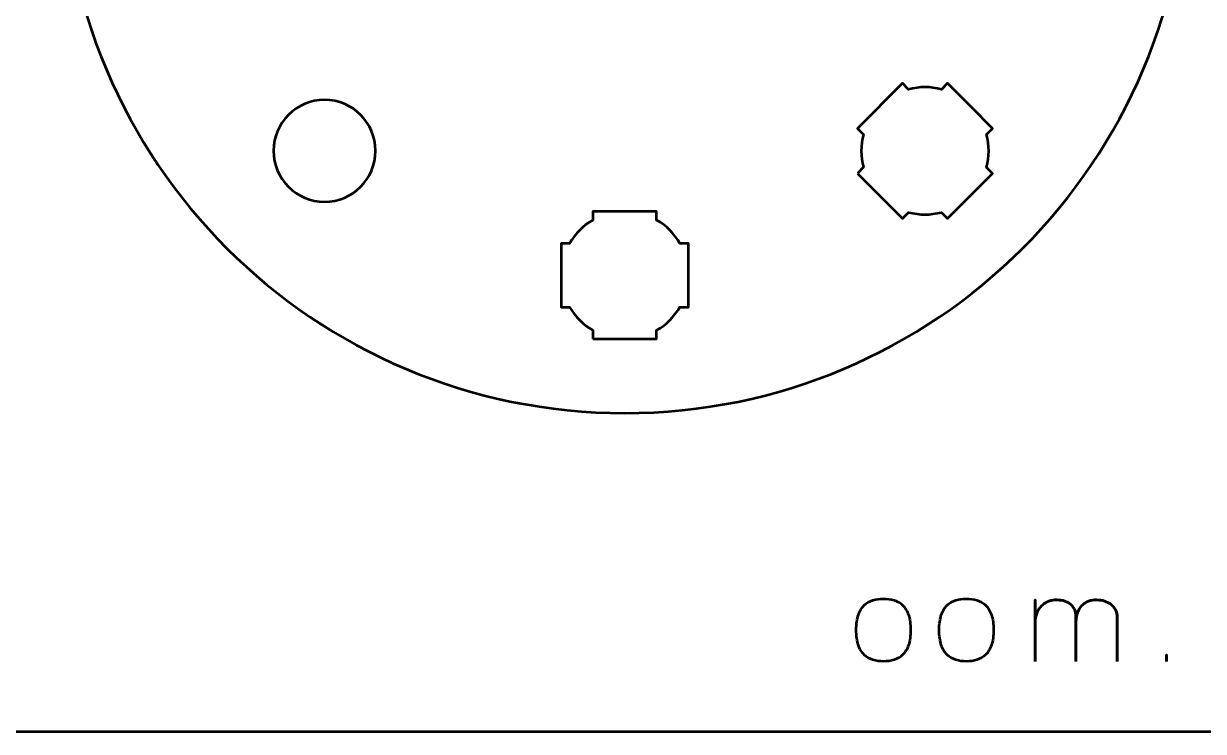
# Model space of a CAD drawing. Header units: centimetres. Extents: x -21 to 0, y -29.7 to 0.
# Drawn here: x -14.73 to -9.17, y -29.7 to -26.36 of the extents above; entities that cross this region are included whole.
import ezdxf

# ---------------------------------------------------------------- set-up
doc = ezdxf.new("R2010")
doc.units = ezdxf.units.CM
doc.header["$MEASUREMENT"] = 0
doc.layers.add('Layer 1', color=7, linetype='Continuous')

msp = doc.modelspace()

# ---------------------------------------------------------------- linework, layer by layer
at = {"layer": 'Layer 1', "color": 1, "lineweight": 53}
msp.add_open_spline([(-21.00003, -29.19995), (-21.00003, -29.19995), (-21.00003, -1.69992), (-21.00003, -1.69992), (-21.00003, -1.69992), (-21.00003, -1.61709), (-20.93286, -1.54992), (-20.85003, -1.54992), (-20.85003, -1.54992), (-20.7672, -1.54992), (-20.70003, -1.48275), (-20.70003, -1.39992), (-20.70003, -1.39992), (-20.70003, -1.31709), (-20.7672, -1.24992), (-20.85003, -1.24992), (-20.85003, -1.24992), (-20.93286, -1.24992), (-21.00003, -1.18275), (-21.00003, -1.09992), (-21.00003, -1.09992), (-21.00003, -1.09992), (-21.00003, -0.49992), (-21.00003, -0.49992), (-21.00003, -0.49992), (-21.00003, -0.22295), (-20.77694, 0.00004), (-20.49994, 0.00004), (-20.49994, 0.00004), (-20.49994, 0.00004), (-0.50008, 0.00004), (-0.50008, 0.00004), (-0.50008, 0.00004), (-0.22294, 0.00004), (0.00002, -0.22295), (0.00002, -0.49992), (0.00002, -0.49992), (0.00002, -0.49992), (0.00002, -29.19995), (0.00002, -29.19995), (0.00002, -29.19995), (0.00002, -29.47695), (-0.22294, -29.70004), (-0.50008, -29.70004), (-0.50008, -29.70004), (-0.50008, -29.70004), (-20.49994, -29.70004), (-20.49994, -29.70004), (-20.49994, -29.70004), (-20.77694, -29.70004), (-21.00003, -29.47695), (-21.00003, -29.19995)], degree=3, knots=[0, 0, 0, 0, 0.0769231, 0.0769231, 0.0769231, 0.0769231, 0.1538462, 0.1538462, 0.1538462, 0.1538462, 0.2307692, 0.2307692, 0.2307692, 0.2307692, 0.3076923, 0.3076923, 0.3076923, 0.3076923, 0.3846154, 0.3846154, 0.3846154, 0.3846154, 0.4615385, 0.4615385, 0.4615385, 0.4615385, 0.5384615, 0.5384615, 0.5384615, 0.5384615, 0.6153846, 0.6153846, 0.6153846, 0.6153846, 0.6923077, 0.6923077, 0.6923077, 0.6923077, 0.7692308, 0.7692308, 0.7692308, 0.7692308, 0.8461538, 0.8461538, 0.8461538, 0.8461538, 0.9230769, 0.9230769, 0.9230769, 0.9230769, 1, 1, 1, 1], dxfattribs=at)
at = {"layer": 'Layer 1', "color": 3, "lineweight": 53}
msp.add_open_spline([(-11.89998, -22.9), (-10.43665, -22.9), (-9.24998, -24.08667), (-9.24998, -25.55), (-9.24998, -25.55), (-9.24998, -27.01333), (-10.43665, -28.2), (-11.89998, -28.2), (-11.89998, -28.2), (-13.36331, -28.2), (-14.54998, -27.01333), (-14.54998, -25.55), (-14.54998, -25.55), (-14.54998, -24.08667), (-13.36331, -22.9), (-11.89998, -22.9)], degree=3, knots=[0, 0, 0, 0, 0.25, 0.25, 0.25, 0.25, 0.5, 0.5, 0.5, 0.5, 0.75, 0.75, 0.75, 0.75, 1, 1, 1, 1], dxfattribs=at)
at = {"layer": 'Layer 1', "lineweight": 53}
for points, knots in [([(-10.80401, -27.07025), (-10.80401, -27.07025), (-10.77558, -27.04182), (-10.77558, -27.04182), (-10.77558, -27.04182), (-10.78915, -26.99102), (-10.78913, -26.93735), (-10.77557, -26.88655), (-10.77557, -26.88655), (-10.77557, -26.88655), (-10.80401, -26.85812), (-10.80401, -26.85812), (-10.80401, -26.85812), (-10.80401, -26.85812), (-10.59187, -26.64598), (-10.59187, -26.64598), (-10.59187, -26.64598), (-10.59187, -26.64598), (-10.56346, -26.6744), (-10.56346, -26.6744), (-10.56346, -26.6744), (-10.51264, -26.66083), (-10.45895, -26.6608), (-10.40811, -26.67435), (-10.40811, -26.67435), (-10.40811, -26.67435), (-10.37974, -26.64598), (-10.37974, -26.64598), (-10.37974, -26.64598), (-10.37974, -26.64598), (-10.27692, -26.74881), (-10.27692, -26.74881), (-10.27692, -26.74881), (-10.27692, -26.74881), (-10.27358, -26.75206), (-10.27358, -26.75206), (-10.27358, -26.75206), (-10.27358, -26.75206), (-10.27035, -26.75538), (-10.27035, -26.75538), (-10.27035, -26.75538), (-10.27035, -26.75538), (-10.16761, -26.85812), (-10.16761, -26.85812), (-10.16761, -26.85812), (-10.16761, -26.85812), (-10.19594, -26.88645), (-10.19594, -26.88645), (-10.19594, -26.88645), (-10.18235, -26.9373), (-10.18235, -26.99105), (-10.19594, -27.04192), (-10.19594, -27.04192), (-10.19594, -27.04192), (-10.16761, -27.07025), (-10.16761, -27.07025), (-10.16761, -27.07025), (-10.16761, -27.07025), (-10.26893, -27.17156), (-10.26893, -27.17156), (-10.26893, -27.17156), (-10.26893, -27.17156), (-10.27358, -27.17633), (-10.27358, -27.17633), (-10.27358, -27.17633), (-10.27358, -27.17633), (-10.27836, -27.181), (-10.27836, -27.181), (-10.27836, -27.181), (-10.27836, -27.181), (-10.37974, -27.28238), (-10.37974, -27.28238), (-10.37974, -27.28238), (-10.37974, -27.28238), (-10.4081, -27.25402), (-10.4081, -27.25402), (-10.4081, -27.25402), (-10.45894, -27.26759), (-10.51266, -27.26758), (-10.56348, -27.25399), (-10.56348, -27.25399), (-10.56348, -27.25399), (-10.59187, -27.28238), (-10.59187, -27.28238), (-10.59187, -27.28238), (-10.59187, -27.28238), (-10.80401, -27.07025), (-10.80401, -27.07025)], [0, 0, 0, 0, 0.0454545, 0.0454545, 0.0454545, 0.0454545, 0.0909091, 0.0909091, 0.0909091, 0.0909091, 0.1363636, 0.1363636, 0.1363636, 0.1363636, 0.1818182, 0.1818182, 0.1818182, 0.1818182, 0.2272727, 0.2272727, 0.2272727, 0.2272727, 0.2727273, 0.2727273, 0.2727273, 0.2727273, 0.3181818, 0.3181818, 0.3181818, 0.3181818, 0.3636364, 0.3636364, 0.3636364, 0.3636364, 0.4090909, 0.4090909, 0.4090909, 0.4090909, 0.4545455, 0.4545455, 0.4545455, 0.4545455, 0.5, 0.5, 0.5, 0.5, 0.5454545, 0.5454545, 0.5454545, 0.5454545, 0.5909091, 0.5909091, 0.5909091, 0.5909091, 0.6363636, 0.6363636, 0.6363636, 0.6363636, 0.6818182, 0.6818182, 0.6818182, 0.6818182, 0.7272727, 0.7272727, 0.7272727, 0.7272727, 0.7727273, 0.7727273, 0.7727273, 0.7727273, 0.8181818, 0.8181818, 0.8181818, 0.8181818, 0.8636364, 0.8636364, 0.8636364, 0.8636364, 0.9090909, 0.9090909, 0.9090909, 0.9090909, 0.9545455, 0.9545455, 0.9545455, 0.9545455, 1, 1, 1, 1]), ([(-13.31421, -26.7242), (-13.18169, -26.7242), (-13.07421, -26.83168), (-13.07421, -26.9642), (-13.07421, -26.9642), (-13.07421, -27.09673), (-13.18169, -27.2042), (-13.31421, -27.2042), (-13.31421, -27.2042), (-13.44674, -27.2042), (-13.55421, -27.09673), (-13.55421, -26.9642), (-13.55421, -26.9642), (-13.55421, -26.83168), (-13.44674, -26.7242), (-13.31421, -26.7242)], [0, 0, 0, 0, 0.25, 0.25, 0.25, 0.25, 0.5, 0.5, 0.5, 0.5, 0.75, 0.75, 0.75, 0.75, 1, 1, 1, 1]), ([(-12.04997, -27.85006), (-12.04997, -27.85006), (-12.04997, -27.80988), (-12.04997, -27.80988), (-12.04997, -27.80988), (-12.09551, -27.78355), (-12.13347, -27.7456), (-12.15982, -27.70007), (-12.15982, -27.70007), (-12.15982, -27.70007), (-12.19997, -27.70007), (-12.19997, -27.70007), (-12.19997, -27.70007), (-12.19997, -27.70007), (-12.19997, -27.55155), (-12.19997, -27.55155), (-12.19997, -27.55155), (-12.19997, -27.55155), (-12.19999, -27.55), (-12.19999, -27.55), (-12.19999, -27.55), (-12.19999, -27.55), (-12.19997, -27.54845), (-12.19997, -27.54845), (-12.19997, -27.54845), (-12.19997, -27.54845), (-12.19997, -27.40006), (-12.19997, -27.40006), (-12.19997, -27.40006), (-12.19997, -27.40006), (-12.15987, -27.40006), (-12.15987, -27.40006), (-12.15987, -27.40006), (-12.13352, -27.35449), (-12.09553, -27.31649), (-12.04997, -27.29013), (-12.04997, -27.29013), (-12.04997, -27.29013), (-12.04997, -27.25005), (-12.04997, -27.25005), (-12.04997, -27.25005), (-12.04997, -27.25005), (-11.90463, -27.25005), (-11.90463, -27.25005), (-11.90463, -27.25005), (-11.90463, -27.25005), (-11.89999, -27.24999), (-11.89999, -27.24999), (-11.89999, -27.24999), (-11.89999, -27.24999), (-11.89534, -27.25005), (-11.89534, -27.25005), (-11.89534, -27.25005), (-11.89534, -27.25005), (-11.74996, -27.25005), (-11.74996, -27.25005), (-11.74996, -27.25005), (-11.74996, -27.25005), (-11.74996, -27.29013), (-11.74996, -27.29013), (-11.74996, -27.29013), (-11.70439, -27.31649), (-11.66642, -27.35449), (-11.64008, -27.40006), (-11.64008, -27.40006), (-11.64008, -27.40006), (-11.59996, -27.40006), (-11.59996, -27.40006), (-11.59996, -27.40006), (-11.59996, -27.40006), (-11.59996, -27.70007), (-11.59996, -27.70007), (-11.59996, -27.70007), (-11.59996, -27.70007), (-11.64013, -27.70007), (-11.64013, -27.70007), (-11.64013, -27.70007), (-11.66647, -27.7456), (-11.70443, -27.78355), (-11.74996, -27.80988), (-11.74996, -27.80988), (-11.74996, -27.80988), (-11.74996, -27.85006), (-11.74996, -27.85006), (-11.74996, -27.85006), (-11.74996, -27.85006), (-12.04997, -27.85006), (-12.04997, -27.85006)], [0, 0, 0, 0, 0.0454545, 0.0454545, 0.0454545, 0.0454545, 0.0909091, 0.0909091, 0.0909091, 0.0909091, 0.1363636, 0.1363636, 0.1363636, 0.1363636, 0.1818182, 0.1818182, 0.1818182, 0.1818182, 0.2272727, 0.2272727, 0.2272727, 0.2272727, 0.2727273, 0.2727273, 0.2727273, 0.2727273, 0.3181818, 0.3181818, 0.3181818, 0.3181818, 0.3636364, 0.3636364, 0.3636364, 0.3636364, 0.4090909, 0.4090909, 0.4090909, 0.4090909, 0.4545455, 0.4545455, 0.4545455, 0.4545455, 0.5, 0.5, 0.5, 0.5, 0.5454545, 0.5454545, 0.5454545, 0.5454545, 0.5909091, 0.5909091, 0.5909091, 0.5909091, 0.6363636, 0.6363636, 0.6363636, 0.6363636, 0.6818182, 0.6818182, 0.6818182, 0.6818182, 0.7272727, 0.7272727, 0.7272727, 0.7272727, 0.7727273, 0.7727273, 0.7727273, 0.7727273, 0.8181818, 0.8181818, 0.8181818, 0.8181818, 0.8636364, 0.8636364, 0.8636364, 0.8636364, 0.9090909, 0.9090909, 0.9090909, 0.9090909, 0.9545455, 0.9545455, 0.9545455, 0.9545455, 1, 1, 1, 1])]:
    msp.add_open_spline(points, degree=3, knots=knots, dxfattribs=at)
at = {"layer": 'Layer 1', "color": 5, "lineweight": 53}
for points, knots in [([(-10.68155, -29.36991), (-10.66377, -29.37), (-10.64722, -29.36775), (-10.63179, -29.36295), (-10.63179, -29.36295), (-10.61636, -29.35815), (-10.60272, -29.35016), (-10.59106, -29.33896), (-10.59106, -29.33896), (-10.5793, -29.32777), (-10.57018, -29.31262), (-10.5635, -29.29343), (-10.5635, -29.29343), (-10.55691, -29.27434), (-10.55353, -29.25054), (-10.55343, -29.22203), (-10.55343, -29.22203), (-10.55353, -29.19363), (-10.55691, -29.16992), (-10.5635, -29.15092), (-10.5635, -29.15092), (-10.57018, -29.13192), (-10.5793, -29.11677), (-10.59106, -29.10558), (-10.59106, -29.10558), (-10.60272, -29.09448), (-10.61636, -29.08648), (-10.63179, -29.08168), (-10.63179, -29.08168), (-10.64722, -29.07689), (-10.66377, -29.07463), (-10.68155, -29.07472), (-10.68155, -29.07472), (-10.69914, -29.07463), (-10.7157, -29.07689), (-10.73113, -29.08168), (-10.73113, -29.08168), (-10.74655, -29.08648), (-10.7601, -29.09448), (-10.77186, -29.10558), (-10.77186, -29.10558), (-10.78362, -29.11677), (-10.79284, -29.13192), (-10.79951, -29.15092), (-10.79951, -29.15092), (-10.80619, -29.16992), (-10.80958, -29.19363), (-10.80967, -29.22203), (-10.80967, -29.22203), (-10.80958, -29.25054), (-10.80619, -29.27434), (-10.79951, -29.29343), (-10.79951, -29.29343), (-10.79284, -29.31262), (-10.78362, -29.32777), (-10.77186, -29.33896), (-10.77186, -29.33896), (-10.7601, -29.35016), (-10.74655, -29.35815), (-10.73113, -29.36295), (-10.73113, -29.36295), (-10.7157, -29.36775), (-10.69914, -29.37), (-10.68155, -29.36991)], [0, 0, 0, 0, 0.0625, 0.0625, 0.0625, 0.0625, 0.125, 0.125, 0.125, 0.125, 0.1875, 0.1875, 0.1875, 0.1875, 0.25, 0.25, 0.25, 0.25, 0.3125, 0.3125, 0.3125, 0.3125, 0.375, 0.375, 0.375, 0.375, 0.4375, 0.4375, 0.4375, 0.4375, 0.5, 0.5, 0.5, 0.5, 0.5625, 0.5625, 0.5625, 0.5625, 0.625, 0.625, 0.625, 0.625, 0.6875, 0.6875, 0.6875, 0.6875, 0.75, 0.75, 0.75, 0.75, 0.8125, 0.8125, 0.8125, 0.8125, 0.875, 0.875, 0.875, 0.875, 0.9375, 0.9375, 0.9375, 0.9375, 1, 1, 1, 1]), ([(-10.68155, -29.36991), (-10.66377, -29.37), (-10.64722, -29.36775), (-10.63179, -29.36295), (-10.63179, -29.36295), (-10.61636, -29.35815), (-10.60272, -29.35016), (-10.59106, -29.33896), (-10.59106, -29.33896), (-10.5793, -29.32777), (-10.57018, -29.31262), (-10.5635, -29.29343), (-10.5635, -29.29343), (-10.55691, -29.27434), (-10.55353, -29.25054), (-10.55343, -29.22203), (-10.55343, -29.22203), (-10.55353, -29.19363), (-10.55691, -29.16992), (-10.5635, -29.15092), (-10.5635, -29.15092), (-10.57018, -29.13192), (-10.5793, -29.11677), (-10.59106, -29.10558), (-10.59106, -29.10558), (-10.60272, -29.09448), (-10.61636, -29.08648), (-10.63179, -29.08168), (-10.63179, -29.08168), (-10.64722, -29.07689), (-10.66377, -29.07463), (-10.68155, -29.07472), (-10.68155, -29.07472), (-10.69914, -29.07463), (-10.7157, -29.07689), (-10.73113, -29.08168), (-10.73113, -29.08168), (-10.74655, -29.08648), (-10.7601, -29.09448), (-10.77186, -29.10558), (-10.77186, -29.10558), (-10.78362, -29.11677), (-10.79284, -29.13192), (-10.79951, -29.15092), (-10.79951, -29.15092), (-10.80619, -29.16992), (-10.80958, -29.19363), (-10.80967, -29.22203), (-10.80967, -29.22203), (-10.80958, -29.25054), (-10.80619, -29.27434), (-10.79951, -29.29343), (-10.79951, -29.29343), (-10.79284, -29.31262), (-10.78362, -29.32777), (-10.77186, -29.33896), (-10.77186, -29.33896), (-10.7601, -29.35016), (-10.74655, -29.35815), (-10.73113, -29.36295), (-10.73113, -29.36295), (-10.7157, -29.36775), (-10.69914, -29.37), (-10.68155, -29.36991)], [0, 0, 0, 0, 0.0625, 0.0625, 0.0625, 0.0625, 0.125, 0.125, 0.125, 0.125, 0.1875, 0.1875, 0.1875, 0.1875, 0.25, 0.25, 0.25, 0.25, 0.3125, 0.3125, 0.3125, 0.3125, 0.375, 0.375, 0.375, 0.375, 0.4375, 0.4375, 0.4375, 0.4375, 0.5, 0.5, 0.5, 0.5, 0.5625, 0.5625, 0.5625, 0.5625, 0.625, 0.625, 0.625, 0.625, 0.6875, 0.6875, 0.6875, 0.6875, 0.75, 0.75, 0.75, 0.75, 0.8125, 0.8125, 0.8125, 0.8125, 0.875, 0.875, 0.875, 0.875, 0.9375, 0.9375, 0.9375, 0.9375, 1, 1, 1, 1]), ([(-10.29098, -29.36991), (-10.2732, -29.37), (-10.25665, -29.36775), (-10.24122, -29.36295), (-10.24122, -29.36295), (-10.22579, -29.35815), (-10.21215, -29.35016), (-10.20049, -29.33896), (-10.20049, -29.33896), (-10.18873, -29.32777), (-10.17961, -29.31262), (-10.17293, -29.29343), (-10.17293, -29.29343), (-10.16634, -29.27434), (-10.16296, -29.25054), (-10.16286, -29.22203), (-10.16286, -29.22203), (-10.16296, -29.19363), (-10.16634, -29.16992), (-10.17293, -29.15092), (-10.17293, -29.15092), (-10.17961, -29.13192), (-10.18873, -29.11677), (-10.20049, -29.10558), (-10.20049, -29.10558), (-10.21215, -29.09448), (-10.22579, -29.08648), (-10.24122, -29.08168), (-10.24122, -29.08168), (-10.25665, -29.07689), (-10.2732, -29.07463), (-10.29098, -29.07472), (-10.29098, -29.07472), (-10.30857, -29.07463), (-10.32513, -29.07689), (-10.34056, -29.08168), (-10.34056, -29.08168), (-10.35598, -29.08648), (-10.36953, -29.09448), (-10.38129, -29.10558), (-10.38129, -29.10558), (-10.39305, -29.11677), (-10.40227, -29.13192), (-10.40894, -29.15092), (-10.40894, -29.15092), (-10.41562, -29.16992), (-10.41901, -29.19363), (-10.4191, -29.22203), (-10.4191, -29.22203), (-10.41901, -29.25054), (-10.41562, -29.27434), (-10.40894, -29.29343), (-10.40894, -29.29343), (-10.40227, -29.31262), (-10.39305, -29.32777), (-10.38129, -29.33896), (-10.38129, -29.33896), (-10.36953, -29.35016), (-10.35598, -29.35815), (-10.34056, -29.36295), (-10.34056, -29.36295), (-10.32513, -29.36775), (-10.30857, -29.37), (-10.29098, -29.36991)], [0, 0, 0, 0, 0.0625, 0.0625, 0.0625, 0.0625, 0.125, 0.125, 0.125, 0.125, 0.1875, 0.1875, 0.1875, 0.1875, 0.25, 0.25, 0.25, 0.25, 0.3125, 0.3125, 0.3125, 0.3125, 0.375, 0.375, 0.375, 0.375, 0.4375, 0.4375, 0.4375, 0.4375, 0.5, 0.5, 0.5, 0.5, 0.5625, 0.5625, 0.5625, 0.5625, 0.625, 0.625, 0.625, 0.625, 0.6875, 0.6875, 0.6875, 0.6875, 0.75, 0.75, 0.75, 0.75, 0.8125, 0.8125, 0.8125, 0.8125, 0.875, 0.875, 0.875, 0.875, 0.9375, 0.9375, 0.9375, 0.9375, 1, 1, 1, 1]), ([(-10.29098, -29.36991), (-10.2732, -29.37), (-10.25665, -29.36775), (-10.24122, -29.36295), (-10.24122, -29.36295), (-10.22579, -29.35815), (-10.21215, -29.35016), (-10.20049, -29.33896), (-10.20049, -29.33896), (-10.18873, -29.32777), (-10.17961, -29.31262), (-10.17293, -29.29343), (-10.17293, -29.29343), (-10.16634, -29.27434), (-10.16296, -29.25054), (-10.16286, -29.22203), (-10.16286, -29.22203), (-10.16296, -29.19363), (-10.16634, -29.16992), (-10.17293, -29.15092), (-10.17293, -29.15092), (-10.17961, -29.13192), (-10.18873, -29.11677), (-10.20049, -29.10558), (-10.20049, -29.10558), (-10.21215, -29.09448), (-10.22579, -29.08648), (-10.24122, -29.08168), (-10.24122, -29.08168), (-10.25665, -29.07689), (-10.2732, -29.07463), (-10.29098, -29.07472), (-10.29098, -29.07472), (-10.30857, -29.07463), (-10.32513, -29.07689), (-10.34056, -29.08168), (-10.34056, -29.08168), (-10.35598, -29.08648), (-10.36953, -29.09448), (-10.38129, -29.10558), (-10.38129, -29.10558), (-10.39305, -29.11677), (-10.40227, -29.13192), (-10.40894, -29.15092), (-10.40894, -29.15092), (-10.41562, -29.16992), (-10.41901, -29.19363), (-10.4191, -29.22203), (-10.4191, -29.22203), (-10.41901, -29.25054), (-10.41562, -29.27434), (-10.40894, -29.29343), (-10.40894, -29.29343), (-10.40227, -29.31262), (-10.39305, -29.32777), (-10.38129, -29.33896), (-10.38129, -29.33896), (-10.36953, -29.35016), (-10.35598, -29.35815), (-10.34056, -29.36295), (-10.34056, -29.36295), (-10.32513, -29.36775), (-10.30857, -29.37), (-10.29098, -29.36991)], [0, 0, 0, 0, 0.0625, 0.0625, 0.0625, 0.0625, 0.125, 0.125, 0.125, 0.125, 0.1875, 0.1875, 0.1875, 0.1875, 0.25, 0.25, 0.25, 0.25, 0.3125, 0.3125, 0.3125, 0.3125, 0.375, 0.375, 0.375, 0.375, 0.4375, 0.4375, 0.4375, 0.4375, 0.5, 0.5, 0.5, 0.5, 0.5625, 0.5625, 0.5625, 0.5625, 0.625, 0.625, 0.625, 0.625, 0.6875, 0.6875, 0.6875, 0.6875, 0.75, 0.75, 0.75, 0.75, 0.8125, 0.8125, 0.8125, 0.8125, 0.875, 0.875, 0.875, 0.875, 0.9375, 0.9375, 0.9375, 0.9375, 1, 1, 1, 1]), ([(-9.77511, -29.36991), (-9.77511, -29.36982), (-9.77511, -29.36709), (-9.77511, -29.36173), (-9.77511, -29.36173), (-9.77511, -29.35646), (-9.77511, -29.34921), (-9.77511, -29.34009), (-9.77511, -29.34009), (-9.77511, -29.33087), (-9.77511, -29.32052), (-9.77511, -29.30886), (-9.77511, -29.30886), (-9.77511, -29.29729), (-9.77511, -29.28515), (-9.77511, -29.27236), (-9.77511, -29.27236), (-9.77511, -29.25966), (-9.77511, -29.24715), (-9.77511, -29.23473), (-9.77511, -29.23473), (-9.77511, -29.22232), (-9.77511, -29.21065), (-9.77511, -29.19993), (-9.77511, -29.19993), (-9.77511, -29.18911), (-9.77511, -29.17989), (-9.77511, -29.17208), (-9.77511, -29.17208), (-9.77511, -29.16437), (-9.77511, -29.15882), (-9.77511, -29.15543), (-9.77511, -29.15543), (-9.77502, -29.15017), (-9.77587, -29.14424), (-9.77747, -29.13775), (-9.77747, -29.13775), (-9.77906, -29.13116), (-9.78179, -29.12458), (-9.78565, -29.11799), (-9.78565, -29.11799), (-9.78951, -29.11132), (-9.79487, -29.1052), (-9.80155, -29.09956), (-9.80155, -29.09956), (-9.80832, -29.09391), (-9.81679, -29.0894), (-9.82695, -29.08592), (-9.82695, -29.08592), (-9.8372, -29.08244), (-9.84943, -29.08056), (-9.86373, -29.08037), (-9.86373, -29.08037), (-9.87802, -29.08037), (-9.89082, -29.08234), (-9.90201, -29.08629), (-9.90201, -29.08629), (-9.9133, -29.09034), (-9.92299, -29.09589), (-9.93127, -29.10294), (-9.93127, -29.10294), (-9.93945, -29.11), (-9.94632, -29.11809), (-9.95168, -29.12731), (-9.95168, -29.12731), (-9.95704, -29.13643), (-9.96099, -29.14612), (-9.96363, -29.15647), (-9.96363, -29.15647), (-9.96626, -29.16672), (-9.96758, -29.17716), (-9.96758, -29.18761), (-9.96758, -29.18761), (-9.96758, -29.17716), (-9.96626, -29.16672), (-9.96363, -29.15647), (-9.96363, -29.15647), (-9.96099, -29.14612), (-9.95704, -29.13643), (-9.95168, -29.12731), (-9.95168, -29.12731), (-9.94632, -29.11809), (-9.93945, -29.11), (-9.93127, -29.10294), (-9.93127, -29.10294), (-9.92299, -29.09589), (-9.9133, -29.09034), (-9.90201, -29.08629), (-9.90201, -29.08629), (-9.89082, -29.08234), (-9.87802, -29.08037), (-9.86373, -29.08037), (-9.86373, -29.08037), (-9.84943, -29.08056), (-9.8372, -29.08244), (-9.82695, -29.08592), (-9.82695, -29.08592), (-9.81679, -29.0894), (-9.80832, -29.09391), (-9.80155, -29.09956), (-9.80155, -29.09956), (-9.79487, -29.1052), (-9.78951, -29.11132), (-9.78565, -29.11799), (-9.78565, -29.11799), (-9.78179, -29.12458), (-9.77906, -29.13116), (-9.77747, -29.13775), (-9.77747, -29.13775), (-9.77587, -29.14424), (-9.77502, -29.15017), (-9.77511, -29.15543), (-9.77511, -29.15543), (-9.77511, -29.15882), (-9.77511, -29.16437), (-9.77511, -29.17208), (-9.77511, -29.17208), (-9.77511, -29.17989), (-9.77511, -29.18911), (-9.77511, -29.19993), (-9.77511, -29.19993), (-9.77511, -29.21065), (-9.77511, -29.22232), (-9.77511, -29.23473), (-9.77511, -29.23473), (-9.77511, -29.24715), (-9.77511, -29.25966), (-9.77511, -29.27236), (-9.77511, -29.27236), (-9.77511, -29.28515), (-9.77511, -29.29729), (-9.77511, -29.30886), (-9.77511, -29.30886), (-9.77511, -29.32052), (-9.77511, -29.33087), (-9.77511, -29.34009), (-9.77511, -29.34009), (-9.77511, -29.34921), (-9.77511, -29.35646), (-9.77511, -29.36173), (-9.77511, -29.36173), (-9.77511, -29.36709), (-9.77511, -29.36982), (-9.77511, -29.36991)], [0, 0, 0, 0, 0.0277778, 0.0277778, 0.0277778, 0.0277778, 0.0555556, 0.0555556, 0.0555556, 0.0555556, 0.0833333, 0.0833333, 0.0833333, 0.0833333, 0.1111111, 0.1111111, 0.1111111, 0.1111111, 0.1388889, 0.1388889, 0.1388889, 0.1388889, 0.1666667, 0.1666667, 0.1666667, 0.1666667, 0.1944444, 0.1944444, 0.1944444, 0.1944444, 0.2222222, 0.2222222, 0.2222222, 0.2222222, 0.25, 0.25, 0.25, 0.25, 0.2777778, 0.2777778, 0.2777778, 0.2777778, 0.3055556, 0.3055556, 0.3055556, 0.3055556, 0.3333333, 0.3333333, 0.3333333, 0.3333333, 0.3611111, 0.3611111, 0.3611111, 0.3611111, 0.3888889, 0.3888889, 0.3888889, 0.3888889, 0.4166667, 0.4166667, 0.4166667, 0.4166667, 0.4444444, 0.4444444, 0.4444444, 0.4444444, 0.4722222, 0.4722222, 0.4722222, 0.4722222, 0.5, 0.5, 0.5, 0.5, 0.5277778, 0.5277778, 0.5277778, 0.5277778, 0.5555556, 0.5555556, 0.5555556, 0.5555556, 0.5833333, 0.5833333, 0.5833333, 0.5833333, 0.6111111, 0.6111111, 0.6111111, 0.6111111, 0.6388889, 0.6388889, 0.6388889, 0.6388889, 0.6666667, 0.6666667, 0.6666667, 0.6666667, 0.6944444, 0.6944444, 0.6944444, 0.6944444, 0.7222222, 0.7222222, 0.7222222, 0.7222222, 0.75, 0.75, 0.75, 0.75, 0.7777778, 0.7777778, 0.7777778, 0.7777778, 0.8055556, 0.8055556, 0.8055556, 0.8055556, 0.8333333, 0.8333333, 0.8333333, 0.8333333, 0.8611111, 0.8611111, 0.8611111, 0.8611111, 0.8888889, 0.8888889, 0.8888889, 0.8888889, 0.9166667, 0.9166667, 0.9166667, 0.9166667, 0.9444444, 0.9444444, 0.9444444, 0.9444444, 0.9722222, 0.9722222, 0.9722222, 0.9722222, 1, 1, 1, 1]), ([(-9.96758, -29.36991), (-9.96758, -29.36991), (-9.96758, -29.08037), (-9.96758, -29.08037), (-9.96758, -29.08037), (-9.96758, -29.08037), (-9.96758, -29.36991), (-9.96758, -29.36991)], [0, 0, 0, 0, 0.5, 0.5, 0.5, 0.5, 1, 1, 1, 1]), ([(-9.58096, -29.36991), (-9.58096, -29.36982), (-9.58096, -29.36709), (-9.58096, -29.36173), (-9.58096, -29.36173), (-9.58096, -29.35646), (-9.58096, -29.34921), (-9.58096, -29.34009), (-9.58096, -29.34009), (-9.58096, -29.33087), (-9.58096, -29.32052), (-9.58096, -29.30886), (-9.58096, -29.30886), (-9.58096, -29.29729), (-9.58096, -29.28515), (-9.58096, -29.27236), (-9.58096, -29.27236), (-9.58096, -29.25966), (-9.58096, -29.24715), (-9.58096, -29.23473), (-9.58096, -29.23473), (-9.58096, -29.22232), (-9.58096, -29.21065), (-9.58096, -29.19993), (-9.58096, -29.19993), (-9.58096, -29.18911), (-9.58096, -29.17989), (-9.58096, -29.17208), (-9.58096, -29.17208), (-9.58096, -29.16437), (-9.58096, -29.15882), (-9.58096, -29.15543), (-9.58096, -29.15543), (-9.58096, -29.15017), (-9.58199, -29.14424), (-9.58415, -29.13775), (-9.58415, -29.13775), (-9.58622, -29.13116), (-9.58961, -29.12458), (-9.59431, -29.11799), (-9.59431, -29.11799), (-9.59892, -29.11132), (-9.60504, -29.1052), (-9.61256, -29.09956), (-9.61256, -29.09956), (-9.62009, -29.09391), (-9.62921, -29.0894), (-9.63994, -29.08592), (-9.63994, -29.08592), (-9.65066, -29.08244), (-9.66317, -29.08056), (-9.67747, -29.08037), (-9.67747, -29.08037), (-9.69177, -29.08037), (-9.70437, -29.08234), (-9.71519, -29.08629), (-9.71519, -29.08629), (-9.72592, -29.09034), (-9.73513, -29.09589), (-9.74285, -29.10294), (-9.74285, -29.10294), (-9.75047, -29.11), (-9.75658, -29.11809), (-9.76138, -29.12731), (-9.76138, -29.12731), (-9.76618, -29.13643), (-9.76966, -29.14612), (-9.77182, -29.15647), (-9.77182, -29.15647), (-9.77408, -29.16672), (-9.77511, -29.17716), (-9.77511, -29.18761), (-9.77511, -29.18761), (-9.77511, -29.17716), (-9.77408, -29.16672), (-9.77182, -29.15647), (-9.77182, -29.15647), (-9.76966, -29.14612), (-9.76618, -29.13643), (-9.76138, -29.12731), (-9.76138, -29.12731), (-9.75658, -29.11809), (-9.75047, -29.11), (-9.74285, -29.10294), (-9.74285, -29.10294), (-9.73513, -29.09589), (-9.72592, -29.09034), (-9.71519, -29.08629), (-9.71519, -29.08629), (-9.70437, -29.08234), (-9.69177, -29.08037), (-9.67747, -29.08037), (-9.67747, -29.08037), (-9.66317, -29.08056), (-9.65066, -29.08244), (-9.63994, -29.08592), (-9.63994, -29.08592), (-9.62921, -29.0894), (-9.62009, -29.09391), (-9.61256, -29.09956), (-9.61256, -29.09956), (-9.60504, -29.1052), (-9.59892, -29.11132), (-9.59431, -29.11799), (-9.59431, -29.11799), (-9.58961, -29.12458), (-9.58622, -29.13116), (-9.58415, -29.13775), (-9.58415, -29.13775), (-9.58199, -29.14424), (-9.58096, -29.15017), (-9.58096, -29.15543), (-9.58096, -29.15543), (-9.58096, -29.15882), (-9.58096, -29.16437), (-9.58096, -29.17208), (-9.58096, -29.17208), (-9.58096, -29.17989), (-9.58096, -29.18911), (-9.58096, -29.19993), (-9.58096, -29.19993), (-9.58096, -29.21065), (-9.58096, -29.22232), (-9.58096, -29.23473), (-9.58096, -29.23473), (-9.58096, -29.24715), (-9.58096, -29.25966), (-9.58096, -29.27236), (-9.58096, -29.27236), (-9.58096, -29.28515), (-9.58096, -29.29729), (-9.58096, -29.30886), (-9.58096, -29.30886), (-9.58096, -29.32052), (-9.58096, -29.33087), (-9.58096, -29.34009), (-9.58096, -29.34009), (-9.58096, -29.34921), (-9.58096, -29.35646), (-9.58096, -29.36173), (-9.58096, -29.36173), (-9.58096, -29.36709), (-9.58096, -29.36982), (-9.58096, -29.36991)], [0, 0, 0, 0, 0.0277778, 0.0277778, 0.0277778, 0.0277778, 0.0555556, 0.0555556, 0.0555556, 0.0555556, 0.0833333, 0.0833333, 0.0833333, 0.0833333, 0.1111111, 0.1111111, 0.1111111, 0.1111111, 0.1388889, 0.1388889, 0.1388889, 0.1388889, 0.1666667, 0.1666667, 0.1666667, 0.1666667, 0.1944444, 0.1944444, 0.1944444, 0.1944444, 0.2222222, 0.2222222, 0.2222222, 0.2222222, 0.25, 0.25, 0.25, 0.25, 0.2777778, 0.2777778, 0.2777778, 0.2777778, 0.3055556, 0.3055556, 0.3055556, 0.3055556, 0.3333333, 0.3333333, 0.3333333, 0.3333333, 0.3611111, 0.3611111, 0.3611111, 0.3611111, 0.3888889, 0.3888889, 0.3888889, 0.3888889, 0.4166667, 0.4166667, 0.4166667, 0.4166667, 0.4444444, 0.4444444, 0.4444444, 0.4444444, 0.4722222, 0.4722222, 0.4722222, 0.4722222, 0.5, 0.5, 0.5, 0.5, 0.5277778, 0.5277778, 0.5277778, 0.5277778, 0.5555556, 0.5555556, 0.5555556, 0.5555556, 0.5833333, 0.5833333, 0.5833333, 0.5833333, 0.6111111, 0.6111111, 0.6111111, 0.6111111, 0.6388889, 0.6388889, 0.6388889, 0.6388889, 0.6666667, 0.6666667, 0.6666667, 0.6666667, 0.6944444, 0.6944444, 0.6944444, 0.6944444, 0.7222222, 0.7222222, 0.7222222, 0.7222222, 0.75, 0.75, 0.75, 0.75, 0.7777778, 0.7777778, 0.7777778, 0.7777778, 0.8055556, 0.8055556, 0.8055556, 0.8055556, 0.8333333, 0.8333333, 0.8333333, 0.8333333, 0.8611111, 0.8611111, 0.8611111, 0.8611111, 0.8888889, 0.8888889, 0.8888889, 0.8888889, 0.9166667, 0.9166667, 0.9166667, 0.9166667, 0.9444444, 0.9444444, 0.9444444, 0.9444444, 0.9722222, 0.9722222, 0.9722222, 0.9722222, 1, 1, 1, 1]), ([(-9.34786, -29.36991), (-9.34786, -29.36991), (-9.34786, -29.33887), (-9.34786, -29.33887), (-9.34786, -29.33887), (-9.34786, -29.33887), (-9.34786, -29.36991), (-9.34786, -29.36991)], [0, 0, 0, 0, 0.5, 0.5, 0.5, 0.5, 1, 1, 1, 1])]:
    msp.add_open_spline(points, degree=3, knots=knots, dxfattribs=at)

doc.saveas('drawing.dxf')
